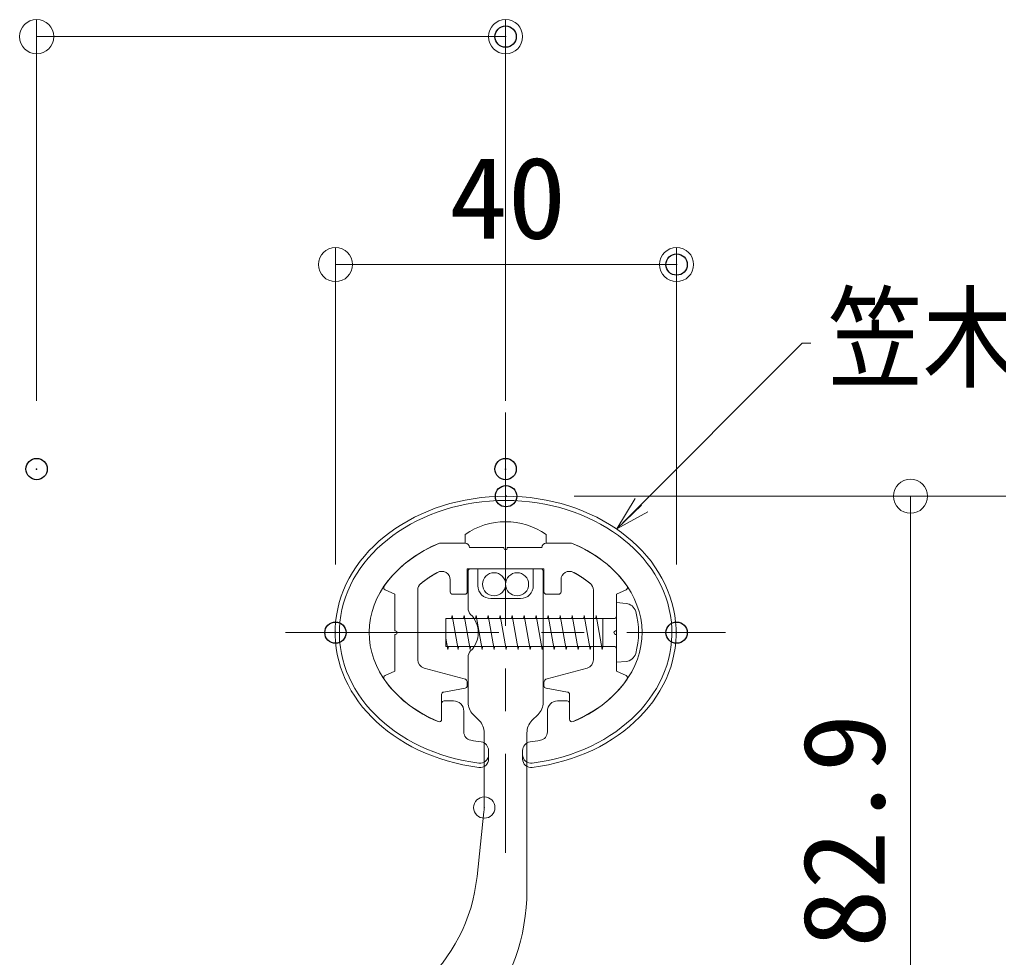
# Model space of a CAD drawing. Units: millimetres, scale not verified. Extents: x -1002 to 998, y -692 to 692.
# Drawn here: x -902.5 to -787.7, y 347.9 to 457.9 of the extents above; entities that cross this region are included whole.
import ezdxf
from ezdxf.enums import TextEntityAlignment as Align

# ---------------------------------------------------------------- set-up
doc = ezdxf.new("R2010")
doc.units = ezdxf.units.MM
doc.header["$LTSCALE"] = 5
doc.header["$PDMODE"] = 32
doc.header["$PDSIZE"] = 2.5
doc.linetypes.add('CHAIN1', pattern=[8, 5, -1, 1, -1])
for name, color, linetype, lineweight in [('0-2_center', 5, 'Continuous', 9), ('0-4_sunpou', 1, 'Continuous', 9), ('0-5_0', 7, 'Continuous', 9), ('1-3_金台', 3, 'Continuous', 9), ('1-4_笠木', 6, 'Continuous', 9), ('1-B_タッピンネジ', 4, 'Continuous', 9), ('1-C_ﾌﾞﾗｹｯﾄ', 4, 'Continuous', 9), ('2-0_MAZ_SS', 1, 'Continuous', 9), ('2-1_08文字', 2, 'Continuous', 9)]:
    doc.layers.add(name, color=color, linetype=linetype, lineweight=lineweight)
doc.layers.add('0-6_DEFPOINTS', color=7, linetype='Continuous')
doc.styles.add('ＭＳ ゴシック', font='')
doc.styles.get('ＭＳ ゴシック').set_extended_font_data('MS Gothic')

# ---------------------------------------------------------------- blocks, each defined once
blk = doc.blocks.new('_ORIGIN')
at = {"layer": '0-5_0', "color": 1}
blk.add_line((0, 0), (-5, 0), dxfattribs=at)
blk.add_circle((0, 0), 2.5, dxfattribs=at)
blk = doc.blocks.new('_Open30')
at = {"layer": '0-4_sunpou', "color": 7}
blk.add_line((0, 0), (-5, 0), dxfattribs=at)
blk.add_lwpolyline([(-5, 1.34), (0, 0), (-5, -1.34)], dxfattribs=at)

msp = doc.modelspace()

# ---------------------------------------------------------------- linework, layer by layer
at = {"layer": '0-2_center', "linetype": 'CHAIN1'}
for p, q in [((-845.503, 411.801), (-845.503, 360.202)), ((-845.503, 411.801), (-845.503, 360.202)), ((-871.303, 386.002), (-819.704, 386.002)), ((-871.303, 386.002), (-819.704, 386.002))]:
    msp.add_line(p, q, dxfattribs=at)
at = {"layer": '0-4_sunpou'}
for p, q in [((-900.503, 413.179), (-900.503, 457.877)), ((-845.503, 413.179), (-845.503, 457.877)), ((-896.503, 455.877), (-849.503, 455.877)), ((-865.455, 394.002), (-865.455, 431.161)), ((-825.455, 394.002), (-825.455, 431.161)), ((-861.455, 429.161), (-829.455, 429.161)), ((-837.455, 402.002), (-796.019, 402.002)), ((-837.455, 402.002), (-770.014, 402.002)), ((-798.019, 398.002), (-798.019, 323.102))]:
    msp.add_line(p, q, dxfattribs=at)
at = {"layer": '0-5_0'}
msp.add_point((-848.003, 365.502), dxfattribs=at)
at = {"layer": '0-6_DEFPOINTS'}
for p in [(-845.503, 455.877), (-825.455, 429.161), (-900.503, 405.179), (-845.503, 405.179), (-845.455, 402.002), (-865.455, 386.002), (-825.455, 386.002)]:
    msp.add_point(p, dxfattribs=at)
at = {"layer": '1-3_金台'}
for p, q in [((-850.253, 396.502), (-853.249, 396.502)), ((-850.253, 396.502), (-853.249, 396.502)), ((-840.753, 396.502), (-837.757, 396.502)), ((-840.753, 396.502), (-837.757, 396.502)), ((-849.753, 396.002), (-849.703, 396.002)), ((-849.753, 396.002), (-849.703, 396.002)), ((-849.753, 396.002), (-845.703, 396.002)), ((-849.753, 396.002), (-845.703, 396.002)), ((-845.703, 395.902), (-845.703, 396.002)), ((-845.703, 395.902), (-845.703, 396.002)), ((-841.253, 396.002), (-845.303, 396.002)), ((-841.253, 396.002), (-845.303, 396.002)), ((-845.303, 395.902), (-845.303, 396.002)), ((-845.303, 395.902), (-845.303, 396.002)), ((-841.253, 396.002), (-841.203, 396.002)), ((-841.253, 396.002), (-841.203, 396.002)), ((-850.003, 393.502), (-841.003, 393.502)), ((-850.003, 393.502), (-841.003, 393.502)), ((-850.003, 393.502), (-850.003, 390.802)), ((-850.003, 393.502), (-850.003, 390.802)), ((-841.003, 393.502), (-841.003, 390.802)), ((-841.003, 393.502), (-841.003, 390.802)), ((-852.003, 390.802), (-852.003, 392.192)), ((-852.003, 390.802), (-852.003, 392.192)), ((-839.003, 390.802), (-839.003, 392.192)), ((-839.003, 390.802), (-839.003, 392.192)), ((-859.627, 391.025), (-858.503, 390.502)), ((-859.627, 391.025), (-858.503, 390.502)), ((-858.503, 390.502), (-858.503, 386.202)), ((-858.503, 390.502), (-858.503, 386.202)), ((-855.803, 390.982), (-855.803, 382.823)), ((-855.803, 390.982), (-855.803, 382.823)), ((-851.703, 390.502), (-850.303, 390.502)), ((-851.703, 390.502), (-850.303, 390.502)), ((-839.303, 390.502), (-840.703, 390.502)), ((-839.303, 390.502), (-840.703, 390.502)), ((-835.203, 390.982), (-835.203, 382.823)), ((-835.203, 390.982), (-835.203, 382.823)), ((-831.38, 391.025), (-832.503, 390.502)), ((-831.38, 391.025), (-832.503, 390.502)), ((-832.503, 390.502), (-832.503, 386.202)), ((-832.503, 390.502), (-832.503, 386.202)), ((-858.403, 386.202), (-858.503, 386.202)), ((-858.403, 386.202), (-858.503, 386.202)), ((-858.403, 385.802), (-858.503, 385.802)), ((-858.403, 385.802), (-858.503, 385.802)), ((-858.503, 385.802), (-858.503, 381.502)), ((-832.603, 386.202), (-832.503, 386.202)), ((-832.603, 386.202), (-832.503, 386.202)), ((-832.603, 385.802), (-832.503, 385.802)), ((-832.603, 385.802), (-832.503, 385.802)), ((-832.503, 385.802), (-832.503, 381.502)), ((-832.503, 385.802), (-832.503, 381.502)), ((-858.503, 381.502), (-859.627, 380.978)), ((-855.062, 381.857), (-850.374, 380.601)), ((-855.062, 381.857), (-850.374, 380.601)), ((-835.945, 381.857), (-840.633, 380.601)), ((-835.945, 381.857), (-840.633, 380.601)), ((-832.503, 381.502), (-831.38, 380.978)), ((-832.503, 381.502), (-831.38, 380.978)), ((-850.003, 380.118), (-850.003, 379.782)), ((-850.003, 380.118), (-850.003, 379.782)), ((-841.003, 380.118), (-841.003, 379.782)), ((-841.003, 380.118), (-841.003, 379.782)), ((-852.755, 379.045), (-850.251, 379.487)), ((-852.755, 379.045), (-850.251, 379.487)), ((-838.251, 379.045), (-840.755, 379.487)), ((-838.251, 379.045), (-840.755, 379.487)), ((-853.003, 375.85), (-853.003, 378.75)), ((-853.003, 375.85), (-853.003, 378.75)), ((-838.003, 375.85), (-838.003, 378.75)), ((-838.003, 375.85), (-838.003, 378.75))]:
    msp.add_line(p, q, dxfattribs=at)
for points in [[(-853.482, 393.07), (-853.519, 393.05), (-853.555, 393.03), (-853.59, 393.01), (-853.626, 392.99), (-853.662, 392.97), (-853.697, 392.95), (-853.733, 392.93), (-853.768, 392.909), (-853.804, 392.889), (-853.839, 392.868), (-853.874, 392.848), (-853.909, 392.827), (-853.943, 392.806), (-853.978, 392.786), (-854.013, 392.765), (-854.047, 392.744), (-854.081, 392.723), (-854.116, 392.702), (-854.15, 392.68), (-854.184, 392.659), (-854.217, 392.638), (-854.251, 392.616), (-854.285, 392.595), (-854.318, 392.573), (-854.352, 392.552), (-854.385, 392.53), (-854.418, 392.508), (-854.451, 392.486), (-854.484, 392.465), (-854.517, 392.443), (-854.549, 392.42), (-854.582, 392.398), (-854.614, 392.376), (-854.646, 392.354), (-854.678, 392.332), (-854.71, 392.309), (-854.742, 392.287), (-854.774, 392.264), (-854.806, 392.242)], [(-853.482, 393.07), (-853.519, 393.05), (-853.555, 393.03), (-853.59, 393.01), (-853.626, 392.99), (-853.662, 392.97), (-853.697, 392.95), (-853.733, 392.93), (-853.768, 392.909), (-853.804, 392.889), (-853.839, 392.868), (-853.874, 392.848), (-853.909, 392.827), (-853.943, 392.806), (-853.978, 392.786), (-854.013, 392.765), (-854.047, 392.744), (-854.081, 392.723), (-854.116, 392.702), (-854.15, 392.68), (-854.184, 392.659), (-854.217, 392.638), (-854.251, 392.616), (-854.285, 392.595), (-854.318, 392.573), (-854.352, 392.552), (-854.385, 392.53), (-854.418, 392.508), (-854.451, 392.486), (-854.484, 392.465), (-854.517, 392.443), (-854.549, 392.42), (-854.582, 392.398), (-854.614, 392.376), (-854.646, 392.354), (-854.678, 392.332), (-854.71, 392.309), (-854.742, 392.287), (-854.774, 392.264), (-854.806, 392.242)], [(-837.524, 393.07), (-837.488, 393.05), (-837.452, 393.03), (-837.416, 393.01), (-837.38, 392.99), (-837.345, 392.97), (-837.309, 392.95), (-837.274, 392.93), (-837.238, 392.909), (-837.203, 392.889), (-837.168, 392.868), (-837.133, 392.848), (-837.098, 392.827), (-837.063, 392.806), (-837.029, 392.786), (-836.994, 392.765), (-836.96, 392.744), (-836.925, 392.723), (-836.891, 392.702), (-836.857, 392.68), (-836.823, 392.659), (-836.789, 392.638), (-836.756, 392.616), (-836.722, 392.595), (-836.689, 392.573), (-836.655, 392.552), (-836.622, 392.53), (-836.589, 392.508), (-836.556, 392.486), (-836.523, 392.465), (-836.49, 392.443), (-836.458, 392.42), (-836.425, 392.398), (-836.393, 392.376), (-836.36, 392.354), (-836.328, 392.332), (-836.296, 392.309), (-836.264, 392.287), (-836.233, 392.264), (-836.201, 392.242)], [(-837.524, 393.07), (-837.488, 393.05), (-837.452, 393.03), (-837.416, 393.01), (-837.38, 392.99), (-837.345, 392.97), (-837.309, 392.95), (-837.274, 392.93), (-837.238, 392.909), (-837.203, 392.889), (-837.168, 392.868), (-837.133, 392.848), (-837.098, 392.827), (-837.063, 392.806), (-837.029, 392.786), (-836.994, 392.765), (-836.96, 392.744), (-836.925, 392.723), (-836.891, 392.702), (-836.857, 392.68), (-836.823, 392.659), (-836.789, 392.638), (-836.756, 392.616), (-836.722, 392.595), (-836.689, 392.573), (-836.655, 392.552), (-836.622, 392.53), (-836.589, 392.508), (-836.556, 392.486), (-836.523, 392.465), (-836.49, 392.443), (-836.458, 392.42), (-836.425, 392.398), (-836.393, 392.376), (-836.36, 392.354), (-836.328, 392.332), (-836.296, 392.309), (-836.264, 392.287), (-836.233, 392.264), (-836.201, 392.242)], [(-854.806, 392.242), (-854.837, 392.219), (-854.869, 392.196), (-854.9, 392.174), (-854.931, 392.151), (-854.962, 392.128), (-854.993, 392.105), (-855.024, 392.082), (-855.054, 392.059), (-855.085, 392.036), (-855.115, 392.012), (-855.145, 391.989), (-855.175, 391.966), (-855.205, 391.942), (-855.235, 391.919), (-855.265, 391.895), (-855.295, 391.872), (-855.324, 391.848), (-855.353, 391.825), (-855.383, 391.801), (-855.412, 391.777), (-855.441, 391.753)], [(-854.806, 392.242), (-854.837, 392.219), (-854.869, 392.196), (-854.9, 392.174), (-854.931, 392.151), (-854.962, 392.128), (-854.993, 392.105), (-855.024, 392.082), (-855.054, 392.059), (-855.085, 392.036), (-855.115, 392.012), (-855.145, 391.989), (-855.175, 391.966), (-855.205, 391.942), (-855.235, 391.919), (-855.265, 391.895), (-855.295, 391.872), (-855.324, 391.848), (-855.353, 391.825), (-855.383, 391.801), (-855.412, 391.777), (-855.441, 391.753)], [(-836.201, 392.242), (-836.17, 392.219), (-836.138, 392.196), (-836.107, 392.174), (-836.076, 392.151), (-836.045, 392.128), (-836.014, 392.105), (-835.983, 392.082), (-835.953, 392.059), (-835.922, 392.036), (-835.892, 392.012), (-835.861, 391.989), (-835.831, 391.966), (-835.801, 391.942), (-835.771, 391.919), (-835.742, 391.895), (-835.712, 391.872), (-835.683, 391.848), (-835.653, 391.825), (-835.624, 391.801), (-835.595, 391.777), (-835.566, 391.753)], [(-836.201, 392.242), (-836.17, 392.219), (-836.138, 392.196), (-836.107, 392.174), (-836.076, 392.151), (-836.045, 392.128), (-836.014, 392.105), (-835.983, 392.082), (-835.953, 392.059), (-835.922, 392.036), (-835.892, 392.012), (-835.861, 391.989), (-835.831, 391.966), (-835.801, 391.942), (-835.771, 391.919), (-835.742, 391.895), (-835.712, 391.872), (-835.683, 391.848), (-835.653, 391.825), (-835.624, 391.801), (-835.595, 391.777), (-835.566, 391.753)], [(-858.503, 385.802), (-858.503, 381.502), (-859.627, 380.978)]]:
    msp.add_lwpolyline(points, dxfattribs=at)
for centre, radius, start, end in [((-850.253, 396.002), 0.5, 0, 90), ((-850.253, 396.002), 0.5, 0, 90), ((-840.753, 396.002), 0.5, 90, 180), ((-840.753, 396.002), 0.5, 90, 180), ((-845.503, 395.902), 0.2, 180, 0), ((-845.503, 395.902), 0.2, 180, 0), ((-853.003, 392.192), 1, 0, 118.6218), ((-853.003, 392.192), 1, 0, 118.6218), ((-838.003, 392.192), 1, 61.3782, 180), ((-838.003, 392.192), 1, 61.3782, 180), ((-859.5, 391.297), 0.3, 145.70475, 245), ((-859.5, 391.297), 0.3, 145.70475, 245), ((-854.803, 390.982), 1, 129.58241, 180), ((-854.803, 390.982), 1, 129.58241, 180), ((-836.203, 390.982), 1, 0, 50.41759), ((-836.203, 390.982), 1, 0, 50.41759), ((-831.507, 391.297), 0.3, 295, 34.29525), ((-831.507, 391.297), 0.3, 295, 34.29525), ((-851.703, 390.802), 0.3, 180, 270), ((-851.703, 390.802), 0.3, 180, 270), ((-850.303, 390.802), 0.3, 270, 0), ((-850.303, 390.802), 0.3, 270, 0), ((-840.703, 390.802), 0.3, 180, 270), ((-840.703, 390.802), 0.3, 180, 270), ((-839.303, 390.802), 0.3, 270, 0), ((-839.303, 390.802), 0.3, 270, 0), ((-858.403, 386.002), 0.2, 270, 90), ((-858.403, 386.002), 0.2, 270, 90), ((-832.603, 386.002), 0.2, 90, 270), ((-832.603, 386.002), 0.2, 90, 270), ((-854.803, 382.823), 1, 180, 255), ((-854.803, 382.823), 1, 180, 255), ((-836.203, 382.823), 1, 285, 0), ((-836.203, 382.823), 1, 285, 0), ((-859.5, 380.706), 0.3, 115, 214.29525), ((-859.5, 380.706), 0.3, 115, 214.29525), ((-850.503, 380.118), 0.5, 0, 75), ((-850.503, 380.118), 0.5, 0, 75), ((-840.503, 380.118), 0.5, 105, 180), ((-840.503, 380.118), 0.5, 105, 180), ((-831.507, 380.706), 0.3, 325.70475, 65), ((-831.507, 380.706), 0.3, 325.70475, 65), ((-852.703, 378.75), 0.3, 100, 180), ((-852.703, 378.75), 0.3, 100, 180), ((-850.303, 379.782), 0.3, 280, 0), ((-850.303, 379.782), 0.3, 280, 0), ((-840.703, 379.782), 0.3, 180, 260), ((-840.703, 379.782), 0.3, 180, 260), ((-838.303, 378.75), 0.3, 0, 80), ((-838.303, 378.75), 0.3, 0, 80), ((-853.303, 375.85), 0.3, 246.87203, 0), ((-853.303, 375.85), 0.3, 246.87203, 0), ((-837.703, 375.85), 0.3, 180, 293.12797), ((-837.703, 375.85), 0.3, 180, 293.12797)]:
    msp.add_arc(centre, radius, start, end, dxfattribs=at)
for major_axis, start_param, end_param in [((16, 0), 2.0761568, 2.6687682), ((16, 0), 2.0761568, 2.6687682), ((-16, 0), 3.6144171, 4.2070285), ((-16, 0), 3.6144171, 4.2070285), ((16, 0), 3.6144171, 4.1947098), ((16, 0), 3.6144171, 4.1947098), ((-16, 0), 2.0884755, 2.6687682), ((-16, 0), 2.0884755, 2.6687682)]:
    msp.add_ellipse((-845.503, 386.002), major_axis=major_axis, ratio=0.75, start_param=start_param, end_param=end_param, dxfattribs=at)
at = {"layer": '1-4_笠木'}
for p, q in [((-850.253, 396.502), (-850.253, 397.502)), ((-840.753, 396.502), (-840.753, 397.502)), ((-840.753, 396.502), (-840.753, 397.502)), ((-853.249, 396.502), (-850.253, 396.502)), ((-840.753, 396.502), (-837.757, 396.502)), ((-840.753, 396.502), (-837.757, 396.502)), ((-853.003, 377.702), (-853.003, 375.85)), ((-853.003, 377.702), (-853.003, 375.85)), ((-852.703, 378.002), (-851.603, 378.002)), ((-852.703, 378.002), (-851.603, 378.002)), ((-838.303, 378.002), (-839.403, 378.002)), ((-838.303, 378.002), (-839.403, 378.002)), ((-838.003, 377.702), (-838.003, 375.85)), ((-838.003, 377.702), (-838.003, 375.85)), ((-850.403, 376.802), (-850.403, 374.365)), ((-850.403, 376.802), (-850.403, 374.365)), ((-840.603, 376.802), (-840.603, 374.365)), ((-840.603, 376.802), (-840.603, 374.365)), ((-847.503, 371.19), (-847.503, 372.197)), ((-847.503, 371.19), (-847.503, 372.197)), ((-843.503, 371.19), (-843.503, 372.197)), ((-843.503, 371.19), (-843.503, 372.197))]:
    msp.add_line(p, q, dxfattribs=at)
msp.add_lwpolyline([(-853.249, 396.502), (-850.253, 396.502), (-850.253, 397.502)], dxfattribs=at)
for centre, radius, start, end in [((-845.503, 390.731), 8.271, 54.94886, 125.05114), ((-845.503, 390.731), 8.271, 54.94886, 125.05114), ((-852.703, 377.702), 0.3, 90, 180), ((-852.703, 377.702), 0.3, 90, 180), ((-851.603, 376.802), 1.2, 0, 90), ((-851.603, 376.802), 1.2, 0, 90), ((-839.403, 376.802), 1.2, 90, 180), ((-839.403, 376.802), 1.2, 90, 180), ((-838.303, 377.702), 0.3, 0, 90), ((-838.303, 377.702), 0.3, 0, 90), ((-853.303, 375.85), 0.3, 246.87203, 360), ((-853.303, 375.85), 0.3, 246.87203, 360), ((-837.703, 375.85), 0.3, 180, 293.12797), ((-837.703, 375.85), 0.3, 180, 293.12797), ((-849.403, 374.365), 1, 180, 259.27786), ((-849.403, 374.365), 1, 180, 259.27786), ((-841.603, 374.365), 1, 280.72214, 0), ((-841.603, 374.365), 1, 280.72214, 0), ((-848.503, 372.197), 1, 0, 82.53753), ((-848.503, 372.197), 1, 0, 82.53753), ((-842.503, 372.197), 1, 97.46247, 180), ((-842.503, 372.197), 1, 97.46247, 180), ((-848.503, 371.699), 1, 262.64255, 0), ((-848.503, 371.699), 1, 262.64255, 0), ((-848.503, 371.19), 1, 262.78596, 360), ((-848.503, 371.19), 1, 262.78596, 360), ((-842.503, 371.699), 1, 180, 277.35745), ((-842.503, 371.699), 1, 180, 277.35745), ((-842.503, 371.19), 1, 180, 277.21404), ((-842.503, 371.19), 1, 180, 277.21404)]:
    msp.add_arc(centre, radius, start, end, dxfattribs=at)
for centre, major_axis, ratio, start_param, end_param in [((-845.503, 386.002), (20, 0), 0.8, 4.869311, 10.8386522), ((-845.503, 386.002), (20, 0), 0.8, 4.869311, 10.8386522), ((-845.503, 386.004), (-19.5, -0.002), 0.794747, 4.7122984, 7.6927703), ((-845.503, 386.004), (-19.5, -0.002), 0.794747, 4.7122984, 7.6927703), ((-845.503, 386.004), (19.5, -0.002), 0.794747, 4.8736003, 7.8540723), ((-845.503, 386.004), (19.5, -0.002), 0.794747, 4.8736003, 7.8540723), ((-845.503, 386.002), (16, 0), 0.75, 2.0761568, 4.1947098), ((-845.503, 386.002), (16, 0), 0.75, 2.0761568, 4.1947098), ((-845.503, 386.002), (-16, 0), 0.75, 2.0884755, 4.2070285), ((-845.503, 386.002), (-16, 0), 0.75, 2.0884755, 4.2070285), ((-845.503, 386.002), (17, 0), 0.764706, 4.4696567, 4.5427457), ((-845.503, 386.002), (17, 0), 0.764706, 4.4696567, 4.5427457), ((-845.503, 386.002), (-17, 0), 0.764706, 1.7404396, 1.8135286), ((-845.503, 386.002), (-17, 0), 0.764706, 1.7404396, 1.8135286)]:
    msp.add_ellipse(centre, major_axis=major_axis, ratio=ratio, start_param=start_param, end_param=end_param, dxfattribs=at)
at = {"layer": '1-B_タッピンネジ'}
for p, q in [((-832.503, 389.524), (-832.503, 382.524)), ((-831.384, 389.426), (-832.503, 389.524)), ((-851.852, 387.674), (-851.79, 388.024)), ((-851.085, 384.024), (-851.79, 388.024)), ((-850.442, 387.674), (-850.38, 388.024)), ((-849.675, 384.024), (-850.38, 388.024)), ((-849.032, 387.674), (-848.97, 388.024)), ((-848.265, 384.024), (-848.97, 388.024)), ((-847.622, 387.674), (-847.56, 388.024)), ((-846.855, 384.024), (-847.56, 388.024)), ((-846.212, 387.674), (-846.15, 388.024)), ((-845.445, 384.024), (-846.15, 388.024)), ((-844.802, 387.674), (-844.74, 388.024)), ((-844.035, 384.024), (-844.74, 388.024)), ((-843.392, 387.674), (-843.33, 388.024)), ((-842.625, 384.024), (-843.33, 388.024)), ((-841.982, 387.674), (-841.92, 388.024)), ((-841.215, 384.024), (-841.92, 388.024)), ((-840.572, 387.674), (-840.51, 388.024)), ((-839.805, 384.024), (-840.51, 388.024)), ((-839.162, 387.674), (-839.1, 388.024)), ((-838.395, 384.024), (-839.1, 388.024)), ((-837.752, 387.674), (-837.69, 388.024)), ((-836.985, 384.024), (-837.69, 388.024)), ((-836.342, 387.674), (-836.28, 388.024)), ((-835.575, 384.024), (-836.28, 388.024)), ((-834.932, 387.674), (-834.87, 388.024)), ((-834.165, 384.024), (-834.87, 388.024)), ((-846.903, 387.674), (-838.103, 387.674)), ((-835.003, 387.674), (-838.103, 387.674)), ((-832.703, 387.674), (-834.997, 387.674)), ((-834.103, 384.374), (-834.103, 387.674)), ((-852.265, 384.024), (-852.503, 385.376)), ((-852.503, 384.374), (-846.903, 384.374)), ((-852.265, 384.024), (-852.203, 384.374)), ((-851.085, 384.024), (-851.023, 384.374)), ((-849.675, 384.024), (-849.613, 384.374)), ((-848.265, 384.024), (-848.203, 384.374)), ((-846.903, 384.374), (-838.103, 384.374)), ((-846.855, 384.024), (-846.793, 384.374)), ((-845.445, 384.024), (-845.383, 384.374)), ((-844.035, 384.024), (-843.973, 384.374)), ((-842.625, 384.024), (-842.563, 384.374)), ((-841.215, 384.024), (-841.153, 384.374)), ((-839.805, 384.024), (-839.743, 384.374)), ((-838.395, 384.024), (-838.333, 384.374)), ((-838.103, 384.374), (-835.003, 384.374)), ((-836.985, 384.024), (-836.923, 384.374)), ((-835.575, 384.024), (-835.513, 384.374)), ((-834.997, 384.374), (-832.703, 384.374)), ((-834.165, 384.024), (-834.103, 384.374)), ((-832.503, 382.524), (-831.384, 382.622))]:
    msp.add_line(p, q, dxfattribs=at)
msp.add_lwpolyline([(-846.903, 387.674), (-852.503, 387.674), (-852.503, 384.374)], dxfattribs=at)
for centre, radius, start, end in [((-831.497, 388.131), 1.3, 15.88085, 85), ((-838.903, 386.024), 9, 344.11915, 15.88085), ((-832.703, 387.874), 0.2, 270, 0), ((-832.703, 384.174), 0.2, 0, 90), ((-831.497, 383.917), 1.3, 275, 344.11915)]:
    msp.add_arc(centre, radius, start, end, dxfattribs=at)
at = {"layer": '1-C_ﾌﾞﾗｹｯﾄ'}
for p, q in [((-849.903, 393.202), (-849.903, 388.858)), ((-848.753, 393.502), (-849.603, 393.502)), ((-848.753, 391.502), (-848.753, 393.502)), ((-841.403, 393.502), (-842.253, 393.502)), ((-842.253, 391.502), (-842.253, 393.502)), ((-841.103, 393.202), (-841.103, 377.83)), ((-847.253, 390.002), (-843.753, 390.002)), ((-846.903, 390.002), (-844.103, 390.002)), ((-846.903, 390.002), (-844.103, 390.002)), ((-849.903, 383.145), (-849.903, 377.83)), ((-849.318, 376.416), (-848.589, 375.687)), ((-842.418, 375.687), (-841.689, 376.416)), ((-848.003, 374.273), (-848.003, 366.026)), ((-843.003, 374.273), (-843.003, 355.802)), ((-848.058, 364.98), (-848.854, 357.411))]:
    msp.add_line(p, q, dxfattribs=at)
for centre, radius, start, end in [((-849.603, 393.202), 0.3, 90, 180), ((-841.403, 393.202), 0.3, 0, 90), ((-847.253, 391.502), 1.5, 180, 270), ((-843.753, 391.502), 1.5, 270, 0), ((-848.903, 388.858), 1, 180, 225.573), ((-851.703, 386.002), 3, 314.427, 45.573), ((-848.903, 383.145), 1, 134.427, 180), ((-847.903, 377.83), 2, 180, 225), ((-843.103, 377.83), 2, 315, 360), ((-850.003, 374.273), 2, 0, 45), ((-841.003, 374.273), 2, 135, 180), ((-858.003, 366.026), 10, 354, 0), ((-868.744, 359.502), 20, 270, 354), ((-866.503, 355.802), 23.5, 282.8196, 0)]:
    msp.add_arc(centre, radius, start, end, dxfattribs=at)
at = {"layer": '2-0_MAZ_SS'}
for centre in [(-846.853, 391.679), (-844.153, 391.679)]:
    msp.add_circle(centre, 1.35, dxfattribs=at)
at = {"layer": '2-1_08文字', "color": 1}
msp.add_lwpolyline([(-809.717, 419.926), (-810.717, 419.926), (-831.751, 398.864)], dxfattribs=at)

# ---------------------------------------------------------------- block references
at = {"layer": '0-4_sunpou', "xscale": 0.8, "yscale": 0.8}
for p, rotation in [((-900.503, 455.877), 180), ((-865.455, 429.161), 180), ((-798.019, 402.002), 90)]:
    msp.add_blockref('_ORIGIN', p, dxfattribs=dict(at, rotation=rotation))
for p in [(-845.503, 455.877), (-825.455, 429.161)]:
    msp.add_blockref('_ORIGIN', p, dxfattribs=at)
at = {"layer": '2-1_08文字', "xscale": 0.8, "yscale": 0.8, "rotation": 223.70882}
msp.add_blockref('_Open30', (-832.474, 398.173), dxfattribs=at)

# ---------------------------------------------------------------- texts
at = {"layer": '0-4_sunpou', "color": 2, "style": 'ＭＳ ゴシック', "width": 1.05}
msp.add_text('40', height=9.604, dxfattribs=at).set_placement((-852.122, 429.31), align=Align.BOTTOM_LEFT)
msp.add_text('82.9', height=9.604, rotation=90, dxfattribs=at).set_placement((-798.169, 349.052), align=Align.BOTTOM_LEFT)
at = {"layer": '2-1_08文字', "style": 'ＭＳ ゴシック', "width": 0.85}
msp.add_text('笠木D432', height=9.604, dxfattribs=at).set_placement((-807.717, 412.876), align=Align.BOTTOM_LEFT)

doc.saveas('drawing.dxf')
